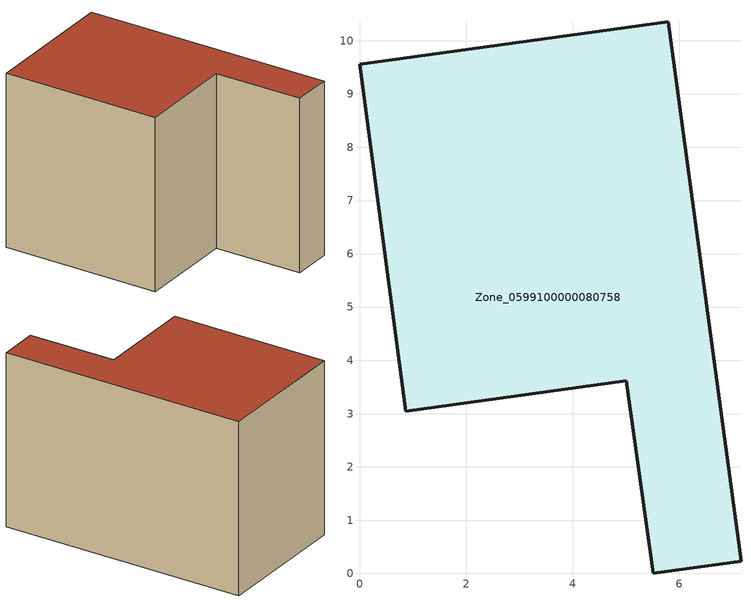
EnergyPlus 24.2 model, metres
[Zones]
Zone_0599100000080758
 floor ground (C_G): 5.01,3.62 0.87,3.05 0,9.56 5.79,10.36 7.16,0.23 5.51,0 z0
 wall outside (C_F): 5.79,10.36 0,9.56 0.87,3.05 5.01,3.62 5.51,0 7.16,0.23 5.79,10.36 z0:7.24
 roof outside (C_R): 7.16,0.23 5.79,10.36 0,9.56 0.87,3.05 5.01,3.62 5.51,0 z7.24
[BUILDING]
Pand.0599100000080758: North Axis=0; Terrain=City; Loads Convergence Tolerance Value=0.04; Temperature Convergence Tolerance Value=0.4; Solar Distribution=FullExterior; Maximum Number of Warmup Days=25; Minimum Number of Warmup Days=1
[Site:Location]
Rotterdam.The.Hague.AP_ZH_NLD Design_Conditions: Latitude=51.96; Longitude=4.45; Time Zone=1; Elevation=-4.5
[SITE:GROUNDTEMPERATURE:BUILDINGSURFACE]
18, 18, 18, 18, 18, 18, 18, 18, 18, 18, 18, 18
[MATERIAL] Thermal Absorptance=0.9; Solar Absorptance=0.7; Visible Absorptance=0.7
Name | Roughness | Thickness | Conductivity | Density | Specific Heat
G.TI.1946 | MediumSmooth | 0.15 | 1 | 540 | 1210
F.TI.1946 | Rough | 0.3 | 0.857143 | 1920 | 840
R.TI.1946 | MediumRough | 0.2 | 0.1 | 1500 | 1000
[CONSTRUCTION]
C_G: G.TI.1946
C_F: F.TI.1946
C_R: R.TI.1946
[ZONE]
Zone_0599100000080758: Type=1; Multiplier=1; Ceiling Height=Autocalculate; Volume=Autocalculate; Floor Area=autocalculate; Part of Total Floor Area=Yes
[ZONEINFILTRATION:DESIGNFLOWRATE]
Infil_Zone_0599100000080758: Zone or ZoneList or Space or SpaceList=Zone_0599100000080758; Schedule=AlwaysOn; Design Flow Rate Calculation Method=Flow/Area; Flow Rate per Floor Area=0.003; Constant Term Coefficient=1; Temperature Term Coefficient=0; Velocity Term Coefficient=0; Velocity Squared Term Coefficient=0
[HVACTEMPLATE:ZONE:IDEALLOADSAIRSYSTEM]
Zone_0599100000080758: Maximum Heating Supply Air Temperature=50; Minimum Cooling Supply Air Temperature=13; Maximum Heating Supply Air Humidity Ratio=0.0156; Minimum Cooling Supply Air Humidity Ratio=0.0077; Heating Limit=NoLimit; Cooling Limit=NoLimit; Dehumidification Control Type=ConstantSensibleHeatRatio; Cooling Sensible Heat Ratio=0.7; Dehumidification Setpoint=60; Humidification Control Type=None; Humidification Setpoint=30; Outdoor Air Method=None; Outdoor Air Flow Rate per Person=0.00944; Outdoor Air Flow Rate per Zone Floor Area=0; Outdoor Air Flow Rate per Zone=0; Demand Controlled Ventilation Type=None; Outdoor Air Economizer Type=NoEconomizer; Heat Recovery Type=None; Sensible Heat Recovery Effectiveness=0.7; Latent Heat Recovery Effectiveness=0.65
[ZONECONTROL:THERMOSTAT]
ThermostatControl_Zone_0599100000080758: Zone or ZoneList=Zone_0599100000080758; Control Type Schedule=DualSetpointControlType; Control 1=Thermostat_Zone_0599100000080758; Temperature Difference Between Cutout And Setpoint=0
[THERMOSTATSETPOINT:DUALSETPOINT]
Thermostat_Zone_0599100000080758: Heating Setpoint Temperature Schedule=HeatingSetpoint_Zone_0599100000080758; Cooling Setpoint Temperature Schedule=CoolingSetpoint_Zone_0599100000080758
[SCHEDULE:COMPACT]
HeatingSetpoint_Zone_0599100000080758: Through: 12/31, For: AllDays, Until: 24:00, 21
CoolingSetpoint_Zone_0599100000080758: Through: 12/31, For: AllDays, Until: 24:00, 24
DualSetpointControlType: Through: 12/31, For: AllDays, Until: 24:00, 4
AlwaysOn: Through: 12/31, For: AllDays, Until: 24:00, 1
